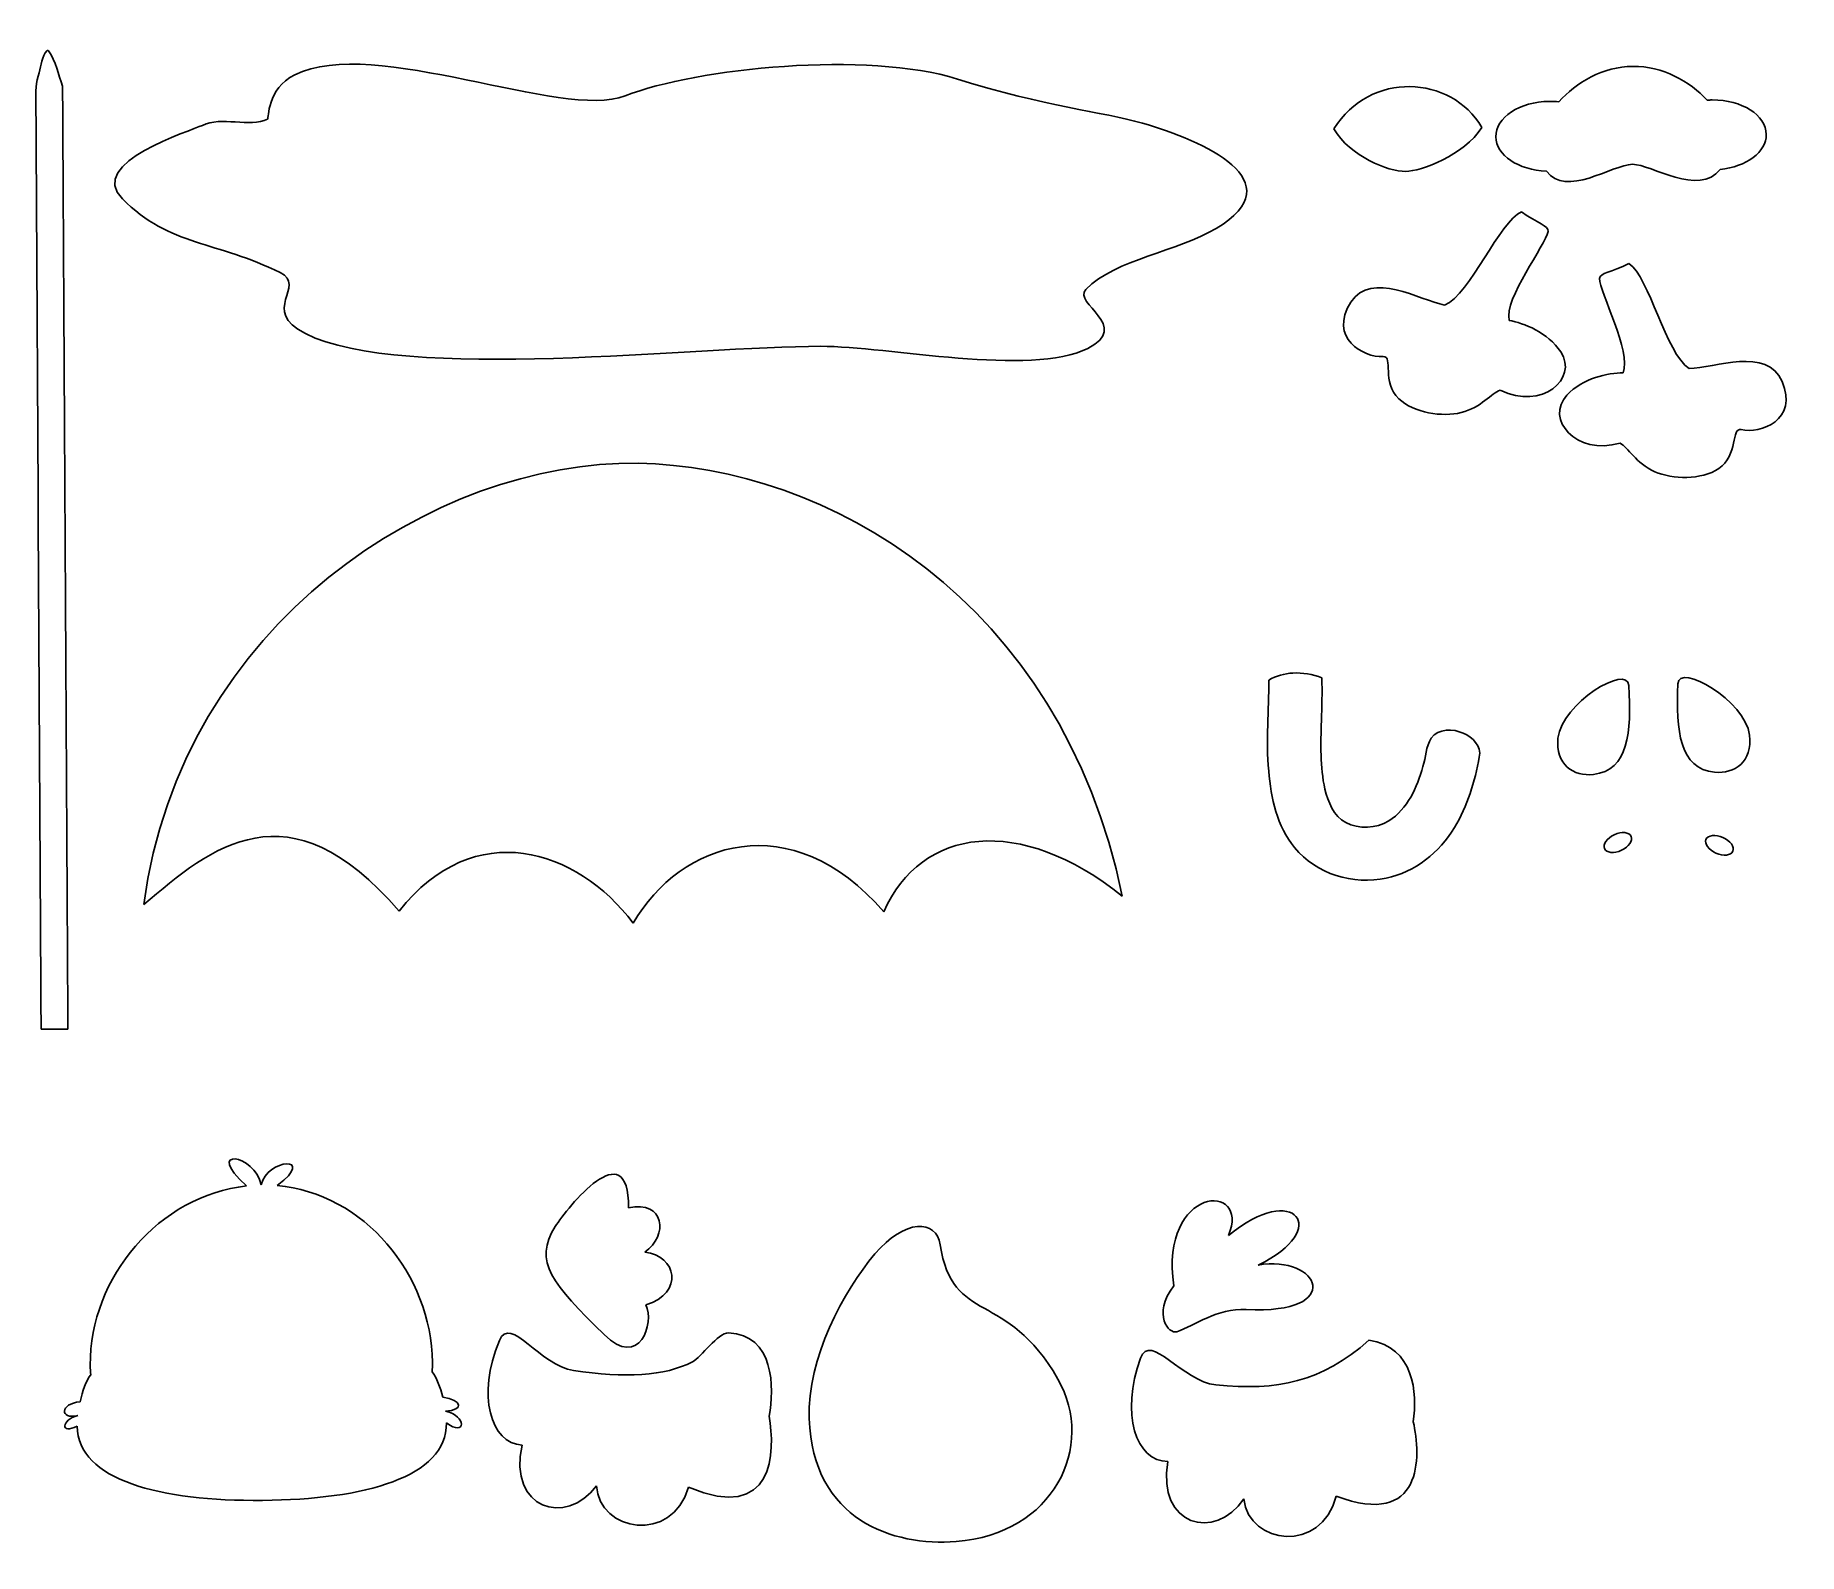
# Model space of a CAD drawing. Extents: x 28 to 234, y 21 to 198.
import ezdxf

# ---------------------------------------------------------------- set-up
doc = ezdxf.new("R2010")
doc.units = 0
doc.layers.add('Layer_1', color=7, linetype='CONTINUOUS')

msp = doc.modelspace()

# ---------------------------------------------------------------- linework, layer by layer
at = {"layer": 'Layer_1', "color": 7}
for points in [[(29.661948, 196.292422), (29.661948, 196.292422)], [(214.38642, 194.440237), (214.386445, 194.440257)], [(96.996803, 191.007237), (96.996803, 191.007237)], [(196.793307, 187.33085), (196.793302, 187.330865)], [(201.418283, 177.518249), (201.418283, 177.518249)], [(213.929643, 171.484674), (213.929643, 171.484674)], [(174.777084, 123.805408), (174.777087, 123.805408)], [(209.79288, 111.997704), (209.79288, 111.997704)], [(223.905905, 112.258176), (223.905905, 112.258176)], [(214.182695, 104.790381), (214.182695, 104.790381)], [(222.89906, 104.436607), (222.89906, 104.436607)], [(40.940053, 96.856161), (40.940053, 96.856161)], [(88.855629, 59.35995), (88.855635, 59.35995)], [(160.900643, 52.454206), (160.900643, 52.454206)], [(109.036759, 46.96716), (109.036759, 46.96716)], [(183.64215, 46.109963), (183.64215, 46.109963)], [(34.693403, 43.200709), (34.69331, 43.200709)], [(118.437598, 37.016707), (118.437598, 37.016707)]]:
    msp.add_lwpolyline(points, dxfattribs=at)
for points in [[(96.996803, 191.007237), (89.669187, 188.141764), (67.740527, 198.062559), (58.530093, 193.457344)], [(29.661948, 196.292422), (29.01059, 195.593239), (29.037971, 194.562462), (28.726773, 193.703626)], [(29.838337, 196.248325), (29.791011, 196.287938), (29.72273, 196.316792), (29.661948, 196.292422)], [(31.478753, 192.120825), (30.954909, 193.500821), (30.694909, 195.023339), (29.838337, 196.248325)], [(135.708489, 192.967324), (125.287109, 196.249379), (105.3467, 194.272479), (96.996803, 191.007237)], [(28.726773, 193.703626), (28.399969, 192.60253), (28.288022, 191.451642), (28.368298, 190.308453)], [(58.530093, 193.457344), (55.240264, 191.812435), (55.477888, 188.378588), (55.344948, 188.312118)], [(179.543312, 187.158162), (183.791677, 193.937303), (193.17637, 193.466426), (196.793307, 187.33085)], [(205.751622, 190.309974), (207.78435, 192.578121), (210.888298, 194.410592), (214.38642, 194.440237)], [(214.386445, 194.440257), (217.862489, 194.46971), (220.983167, 192.714234), (223.054367, 190.50072)], [(32.087295, 82.354005), (31.884448, 118.942953), (31.681601, 155.531891), (31.478753, 192.120825)], [(157.269461, 187.822095), (152.457205, 189.210352), (146.068336, 189.704648), (135.708489, 192.967324)], [(28.368298, 190.308453), (28.564329, 154.3207), (28.760361, 118.33295), (28.956392, 82.3452)], [(198.421501, 186.252496), (198.402479, 188.496073), (201.193679, 190.341899), (204.657435, 190.37125)], [(204.657435, 190.37125), (205.029432, 190.374411), (205.39708, 190.347205), (205.751622, 190.309974)], [(223.054367, 190.50072), (223.239835, 190.512996), (223.428721, 190.530339), (223.618558, 190.531945)], [(223.618558, 190.531945), (227.08233, 190.561301), (229.90442, 188.763049), (229.92343, 186.519473)], [(47.749619, 187.577085), (46.481722, 186.943131), (34.158616, 183.282293), (38.439207, 179.001703)], [(55.344948, 188.312118), (53.249839, 187.264561), (49.958725, 188.681633), (47.749619, 187.577085)], [(165.844831, 175.57156), (175.002923, 181.054487), (164.408896, 185.762486), (157.269461, 187.822095)], [(187.898707, 182.214037), (185.880807, 182.200378), (181.445797, 183.959525), (179.543312, 187.158162)], [(196.793302, 187.330865), (194.700677, 184.087429), (189.726296, 182.226418), (187.898707, 182.214037)], [(204.320538, 182.25422), (201.044875, 182.362021), (198.439763, 184.097289), (198.421501, 186.252496)], [(229.92343, 186.519473), (229.940843, 184.464119), (227.598763, 182.748555), (224.542556, 182.452058)], [(214.344837, 183.037014), (211.979273, 183.020391), (206.546046, 179.065256), (204.320538, 182.25422)], [(224.542556, 182.452058), (222.084646, 179.212483), (216.487268, 183.052065), (214.344837, 183.037014)], [(38.439207, 179.001703), (43.950705, 173.490204), (49.522696, 174.07249), (56.815009, 170.426333)], [(201.418283, 177.518249), (198.839167, 176.371098), (195.440986, 167.9536), (192.456108, 166.632388)], [(204.50221, 175.224694), (204.603471, 175.872586), (203.272032, 176.160035), (201.418283, 177.518249)], [(150.654149, 168.466252), (154.258102, 172.07018), (161.280677, 172.83901), (165.844831, 175.57156)], [(199.969975, 164.861771), (199.335568, 167.42614), (204.256818, 173.654587), (204.50221, 175.224694)], [(192.456108, 166.632388), (189.536524, 167.226609), (183.936324, 170.699097), (181.536346, 166.985357)], [(210.504425, 169.74139), (210.513456, 170.397085), (211.874162, 170.456942), (213.929643, 171.484674)], [(213.929643, 171.484674), (216.279566, 169.920824), (218.216401, 161.052315), (220.937108, 159.248763)], [(56.815009, 170.426333), (59.977864, 168.844918), (54.362287, 166.017435), (59.755156, 163.321025)], [(150.899171, 161.605941), (156.051796, 164.182241), (149.057914, 166.869992), (150.654149, 168.466252)], [(213.232639, 158.764681), (214.288545, 161.186154), (210.48275, 168.152369), (210.504425, 169.74139)], [(181.536346, 166.985357), (178.864951, 162.851629), (183.012199, 160.516102), (185.28829, 160.645292)], [(205.977357, 161.200733), (204.483583, 163.466345), (201.661756, 164.563973), (199.969975, 164.861771)], [(59.755156, 163.321025), (71.175448, 157.610855), (105.368359, 161.850939), (119.782789, 161.850939)], [(119.782789, 161.850939), (127.581907, 161.850939), (144.255554, 158.28412), (150.899171, 161.605941)], [(185.28829, 160.645292), (186.525803, 160.715525), (185.09602, 157.636549), (187.104336, 155.740396)], [(198.938679, 156.729915), (203.764763, 154.403606), (208.05869, 158.044038), (205.977357, 161.200733)], [(220.937108, 159.248763), (223.915032, 159.344416), (230.018697, 161.827478), (231.761137, 157.763543)], [(206.695921, 156.164102), (208.548851, 158.146787), (211.514893, 158.755117), (213.232639, 158.764681)], [(194.381636, 154.133011), (196.729302, 154.719257), (197.912321, 156.41808), (198.938679, 156.729915)], [(212.884151, 150.5751), (207.736051, 149.091994), (204.11418, 153.401612), (206.695921, 156.164102)], [(231.761137, 157.763543), (233.700681, 153.240012), (229.220206, 151.63386), (226.998112, 152.143322)], [(187.104336, 155.740396), (188.868389, 154.07487), (192.194601, 153.586877), (194.381636, 154.133011)], [(226.998112, 152.143322), (225.789947, 152.420312), (226.68256, 149.145004), (224.384424, 147.61291)], [(216.940559, 147.250029), (214.724663, 148.22207), (213.843593, 150.095387), (212.884151, 150.5751)], [(40.940053, 96.856161), (45.24187, 129.545975), (74.919978, 148.628879), (98.496668, 148.226182)], [(98.496668, 148.226182), (120.236962, 147.854851), (147.692993, 132.594361), (154.910502, 97.807407)], [(224.384424, 147.61291), (222.365801, 146.267164), (219.004873, 146.344488), (216.940559, 147.250029)], [(174.777087, 123.805408), (173.799029, 123.73667), (172.822766, 123.493905), (171.972503, 122.994019)], [(178.154931, 123.240964), (177.084601, 123.661322), (175.926358, 123.858974), (174.777084, 123.805408)], [(205.658666, 116.239121), (206.078977, 120.292139), (213.757863, 124.883802), (213.910187, 122.367359)], [(227.967647, 116.569053), (227.478723, 120.614364), (219.723098, 125.075222), (219.613466, 122.556564)], [(171.972503, 122.994019), (171.976483, 119.462107), (171.623781, 115.925078), (171.959239, 112.397845)], [(178.092441, 118.223386), (178.151522, 119.89494), (178.20456, 121.568614), (178.154931, 123.240964)], [(213.910187, 122.367359), (214.244298, 116.847854), (213.853274, 112.480271), (209.79288, 111.997704)], [(219.613466, 122.556564), (219.372945, 117.032176), (219.837923, 112.671857), (223.905905, 112.258176)], [(178.514223, 110.283436), (177.916719, 112.882784), (178.024917, 115.576254), (178.092441, 118.223386)], [(194.629329, 116.786254), (193.434823, 117.35286), (191.766111, 117.349775), (190.890209, 116.229505)], [(190.890209, 116.229505), (190.239994, 115.247767), (190.309373, 113.996955), (189.912828, 112.914503)], [(196.496009, 114.02754), (196.7662, 115.273243), (195.70111, 116.35074), (194.629329, 116.786254)], [(209.79288, 111.997704), (207.464891, 111.721028), (205.339721, 113.163302), (205.658666, 116.239121)], [(223.905905, 112.258176), (226.238268, 112.021002), (228.338688, 113.499093), (227.967647, 116.569053)], [(193.590088, 105.813837), (195.100386, 108.3192), (195.994678, 111.158522), (196.496009, 114.02754)], [(70.658378, 96.093946), (57.771693, 111.086398), (48.744886, 103.506549), (40.940053, 96.856161)], [(171.959239, 112.397845), (172.221782, 109.253133), (172.94477, 105.976863), (174.979931, 103.476589)], [(189.912828, 112.914503), (189.231668, 110.505624), (188.156396, 107.976422), (185.960139, 106.581033)], [(180.933056, 106.387005), (179.494601, 107.157723), (178.902648, 108.797209), (178.514223, 110.283436)], [(97.947432, 94.678983), (91.375055, 103.389546), (79.463059, 107.162055), (70.658378, 96.093946)], [(127.126015, 96.0141), (116.368339, 108.441792), (103.421773, 104.229033), (97.947432, 94.678983)], [(154.910502, 97.807407), (142.989097, 107.393161), (131.477616, 105.876494), (127.126015, 96.0141)], [(185.960139, 106.581033), (184.46446, 105.676581), (182.496293, 105.629752), (180.933056, 106.387005)], [(185.65346, 99.934257), (189.004298, 100.604859), (191.862414, 102.91274), (193.590088, 105.813837)], [(211.076653, 103.356497), (210.845665, 103.856827), (211.353736, 104.583413), (212.211443, 104.979368)], [(212.211443, 104.979368), (213.069176, 105.375332), (213.951735, 105.290719), (214.182695, 104.790381)], [(214.182695, 104.790381), (214.413679, 104.290052), (213.905609, 103.563468), (213.047876, 103.167505)], [(224.866801, 104.658976), (224.002515, 105.040345), (223.121508, 104.94078), (222.89906, 104.436607)], [(174.979931, 103.476589), (177.495276, 100.40005), (181.809938, 99.083306), (185.65346, 99.934257)], [(213.047876, 103.167505), (212.190172, 102.77155), (211.307609, 102.856163), (211.076653, 103.356497)], [(222.89906, 104.436607), (222.676587, 103.932431), (223.196901, 103.214562), (224.061187, 102.833195)], [(224.061187, 102.833195), (224.925501, 102.451837), (225.806508, 102.551399), (226.028956, 103.05557)], [(226.028956, 103.05557), (226.251429, 103.559748), (225.731115, 104.27762), (224.866801, 104.658976)], [(28.956392, 82.3452), (30.000025, 82.348135), (31.04366, 82.35107), (32.087295, 82.354005)], [(97.395408, 61.520276), (97.441518, 70.527991), (90.235405, 61.527162), (88.855629, 59.35995)], [(54.611544, 64.19848), (53.935339, 67.843106), (47.755858, 68.669888), (52.907568, 64.089054)], [(56.464158, 64.133846), (61.207749, 67.657159), (55.267087, 67.318563), (54.611544, 64.19848)], [(52.907568, 64.089054), (42.734656, 62.959934), (34.60627, 53.482206), (34.693403, 43.200709)], [(74.54591, 43.538459), (74.459183, 53.769308), (66.5503, 63.24832), (56.464158, 64.133846)], [(160.900643, 52.454206), (159.209314, 64.13347), (169.930022, 64.64637), (167.272826, 58.309727)], [(167.272826, 58.309727), (174.984763, 64.707364), (179.386018, 59.009895), (170.717252, 54.865304)], [(99.277974, 56.386705), (102.100428, 58.260951), (101.594926, 62.505931), (97.395408, 61.520276)], [(133.706526, 57.231892), (133.262505, 60.248018), (129.564689, 60.265358), (126.083816, 56.166272)], [(88.855635, 59.35995), (86.256297, 55.277154), (88.533207, 52.672296), (94.539314, 46.784621)], [(99.398466, 50.227501), (103.951653, 51.644124), (102.987842, 55.961717), (99.277974, 56.386705)], [(126.083816, 56.166272), (122.467692, 51.907925), (118.192513, 43.981359), (118.437598, 37.016707)], [(147.398367, 41.604551), (141.42186, 52.072723), (135.083714, 47.87703), (133.706526, 57.231892)], [(170.717252, 54.865304), (177.844775, 56.142232), (181.05017, 49.085367), (169.339472, 49.69867)], [(161.245096, 47.115349), (160.357874, 46.797019), (158.363325, 49.051069), (160.900643, 52.454206)], [(94.539314, 46.784621), (98.716298, 42.69), (100.45619, 48.17314), (99.398466, 50.227501)], [(169.339472, 49.69867), (165.94545, 49.876419), (163.392101, 47.834372), (161.245096, 47.115349)], [(90.977692, 42.578203), (87.169614, 43.115193), (83.619512, 49.143824), (82.343577, 46.072185)], [(82.343577, 46.072185), (79.706388, 39.723534), (81.305905, 34.085533), (85.000033, 33.918596)], [(109.036759, 46.96716), (107.809721, 47.011748), (105.813589, 44.118067), (104.85019, 43.612133)], [(113.769792, 37.271051), (114.398202, 40.589976), (114.354517, 46.773908), (109.036759, 46.96716)], [(165.79754, 40.917447), (161.969252, 41.283526), (158.15299, 47.147291), (157.015747, 44.02164)], [(183.64215, 46.109963), (178.029029, 41.212121), (173.027501, 40.226082), (165.79754, 40.917447)], [(188.804237, 36.635317), (189.283549, 39.97903), (188.909599, 45.354898), (183.64215, 46.109963)], [(34.69331, 43.200709), (34.696471, 42.826661), (34.717468, 42.459193), (34.741781, 42.099682)], [(74.525872, 42.426918), (74.543652, 42.789991), (74.549014, 43.16093), (74.54591, 43.538459)], [(104.85019, 43.612133), (101.599808, 41.905199), (96.98412, 41.731221), (90.977692, 42.578203)], [(157.015747, 44.02164), (154.665237, 37.561362), (156.515393, 32.000565), (160.213294, 31.999067)], [(34.741781, 42.099682), (34.196596, 41.380328), (33.78487, 40.170377), (33.521029, 38.963586)], [(75.753849, 39.47736), (75.47157, 40.623307), (75.055857, 41.749926), (74.525872, 42.426918)], [(135.570349, 22.6797), (146.85619, 23.52222), (151.898993, 33.721449), (147.398367, 41.604551)], [(76.065676, 37.863481), (78.278045, 37.966001), (78.025427, 39.159976), (75.753849, 39.47736)], [(33.521029, 38.963586), (31.102498, 38.734788), (31.112147, 36.835218), (33.253988, 37.363905)], [(33.253988, 37.363905), (31.256187, 36.817975), (31.213411, 35.113872), (33.177838, 36.126493)], [(76.180964, 36.490941), (78.475882, 34.823781), (78.562355, 37.294538), (76.065676, 37.863481)], [(104.396543, 29.006498), (114.400655, 24.771869), (114.488773, 33.19287), (113.769792, 37.271051)], [(118.437598, 37.016707), (118.857288, 25.090219), (128.234011, 22.132019), (135.570349, 22.6797)], [(33.177838, 36.126493), (33.231466, 29.798713), (42.885797, 27.368548), (54.7592, 27.469171)], [(54.7592, 27.469171), (66.632624, 27.569803), (76.234586, 30.16316), (76.180964, 36.490941)], [(179.810128, 27.959682), (189.993685, 24.176874), (189.704969, 32.593387), (188.804237, 36.635317)], [(85.000033, 33.918596), (83.342124, 26.469591), (90.10359, 24.370597), (93.646896, 29.182774)], [(160.213294, 31.999067), (158.890307, 24.483348), (165.738912, 22.688956), (169.063376, 27.654843)], [(93.646896, 29.182774), (94.002101, 23.772275), (102.421854, 22.391565), (104.396543, 29.006498)], [(169.063376, 27.654843), (169.660276, 22.26566), (178.133361, 21.263026), (179.810128, 27.959682)]]:
    msp.add_open_spline(points, degree=3, dxfattribs=at)

doc.saveas('drawing.dxf')
